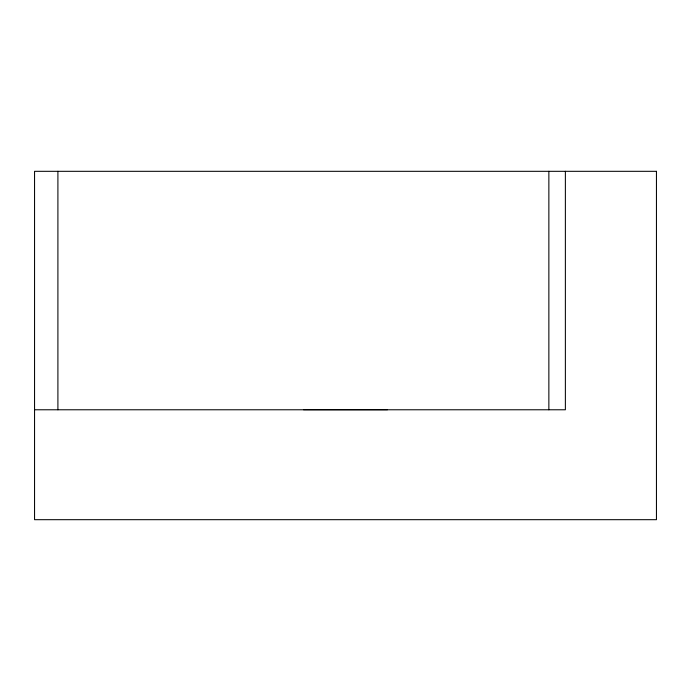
<?xml version="1.0" encoding="UTF-8"?>
<svg xmlns="http://www.w3.org/2000/svg" width="691" height="691" viewBox="0 0 691 691"><rect width="100%" height="100%" fill="white"/><g stroke="black" fill="none" stroke-linecap="round" stroke-linejoin="round"><path stroke-width="1.04" d="M303.496 409.711L387.504 409.711M34.55 409.772L565.376 409.772L565.376 171.316M548.861 171.316L548.861 409.772M57.906 171.316L57.906 409.772M656.45 171.316L34.55 171.316L34.55 519.684L656.45 519.684L656.45 171.316"/></g></svg>
